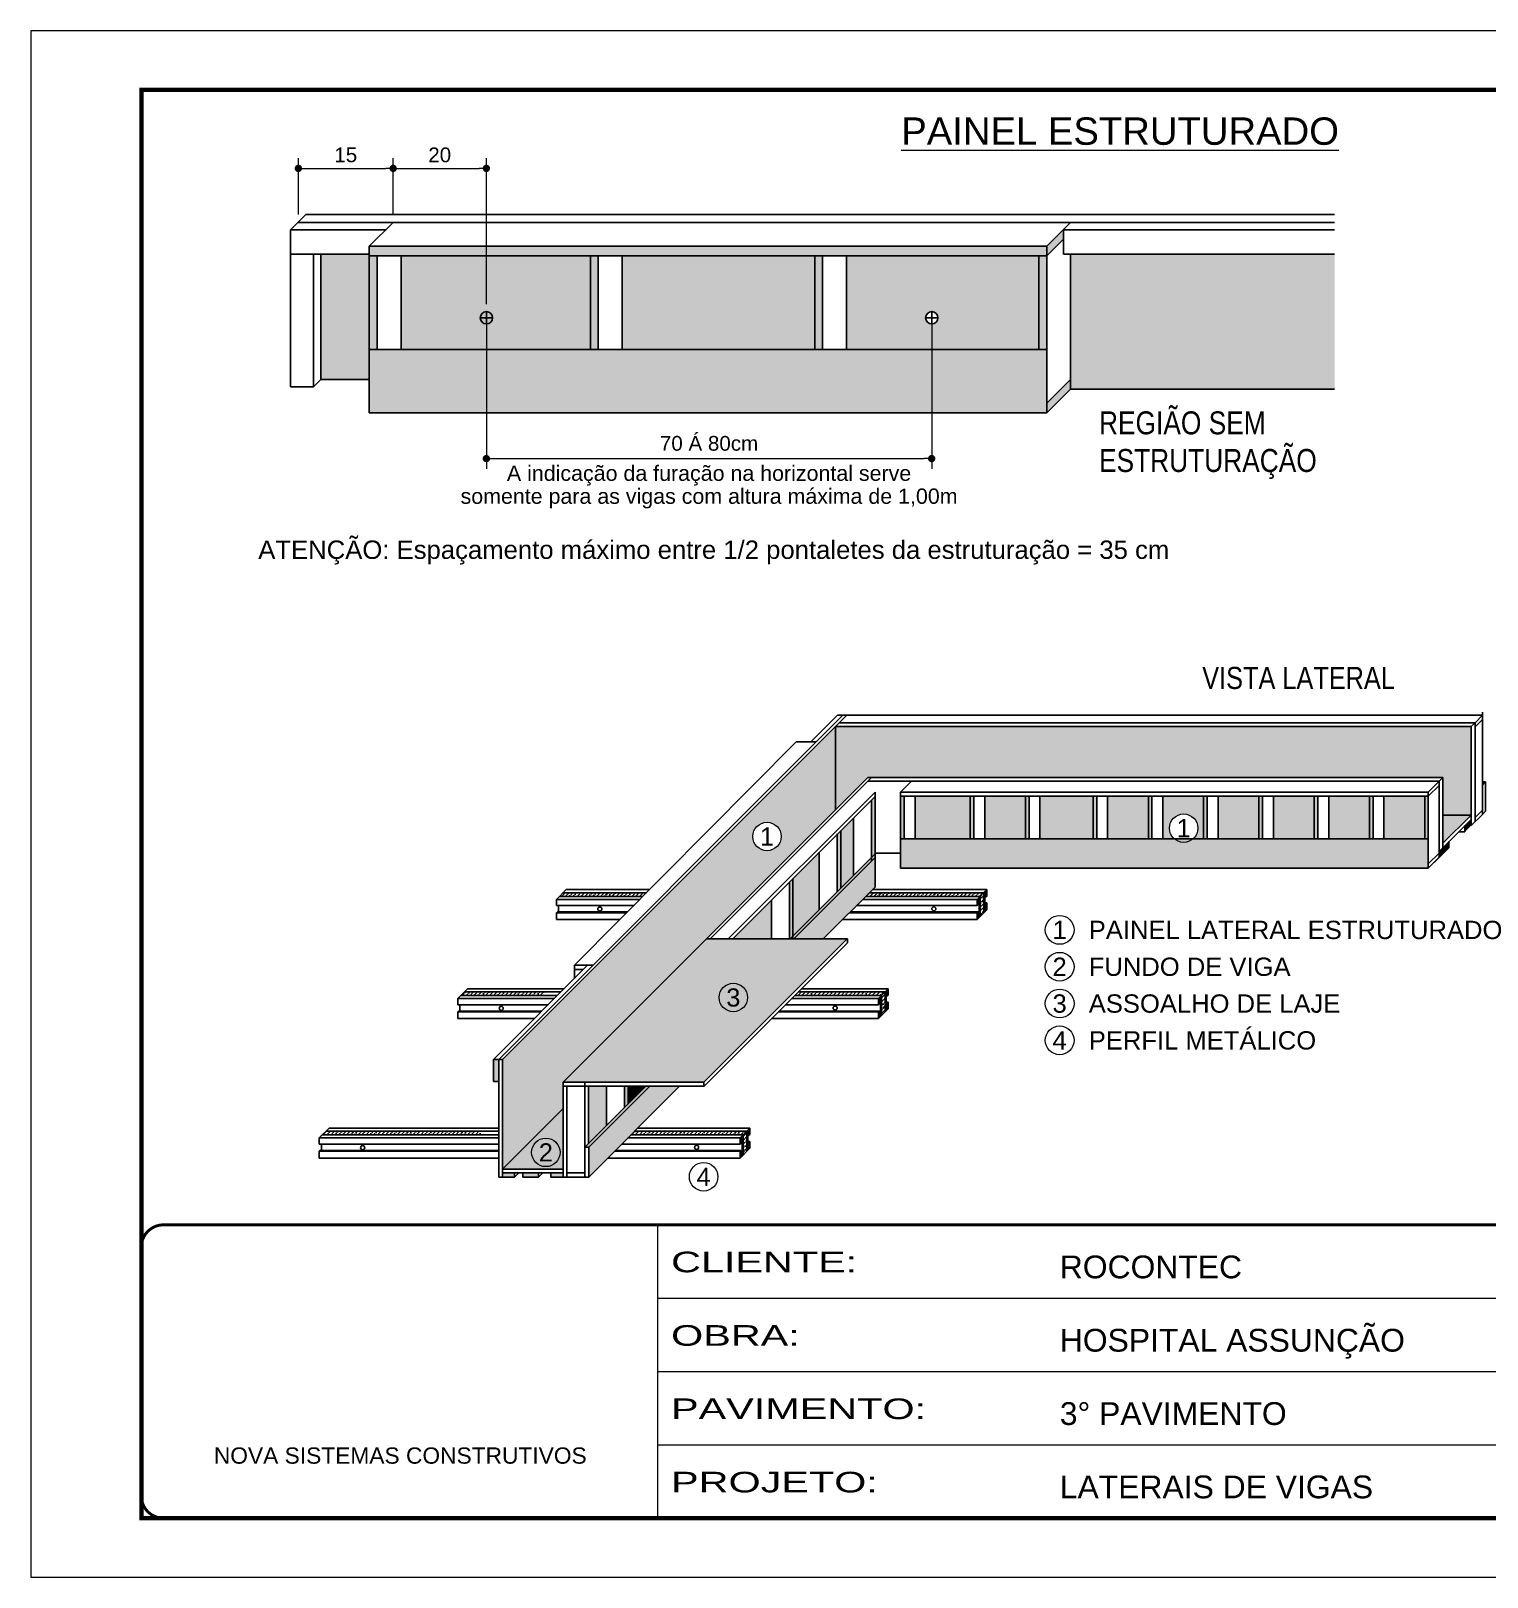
# Model space of a CAD drawing. Extents: x -21493 to -15213, y -12134 to 11887.
# Drawn here: x -16725 to -15736, y 10837 to 11887 of the extents above; entities that cross this region are included whole.
import ezdxf
from ezdxf.enums import TextEntityAlignment as Align

# ---------------------------------------------------------------- set-up
doc = ezdxf.new("R2010")
doc.units = 0
doc.linetypes.add('CONTINUO', pattern=[0])
doc.linetypes.add('DASHED', pattern=[0.75, 0.5, -0.25])
for name, color, linetype, lineweight in [('CARIMBO', 255, 'Continuous', 9), ('Demarcação 1', 251, 'Continuous', 9), ('Folhas', 255, 'Continuous', 9), ('SARRAFO DE PRESSAO', 251, 'DASHED', 9)]:
    doc.layers.add(name, color=color, linetype=linetype, lineweight=lineweight)
doc.layers.add('COTA', color=241, linetype='Continuous')
doc.layers.add('Demarcação 2', color=7, linetype='Continuous', lineweight=9, true_color=0xe0e0e0)
doc.styles.add('ARIAL', font='arial.ttf')
doc.styles.add('CESAR1', font='arial.ttf', dxfattribs={"oblique": 15})
doc.styles.get("Standard").update_dxf_attribs({"font": 'arial.ttf'})
doc.styles.add('Tecnologia', font='')
doc.styles.add('texto', font='ARIALN.TTF')
doc.styles.get('Tecnologia').set_extended_font_data('Forgotten Futurist')
doc.dimstyles.new('1x', dxfattribs={"dimtxt": 10, "dimasz": 5, "dimexe": 7, "dimexo": 5, "dimgap": 4, "dimtad": 1, "dimdec": 1, "dimdsep": 46, "dimtxsty": 'Standard', "dimblk": 'DOT', "dimcen": 0.09, "dimclrd": 4, "dimclre": 4, "dimclrt": 2, "dimadec": 0, "dimazin": 2, "dimtfac": 1, "dimtdec": 1, "dimtmove": 0, "dimatfit": 3, "dimldrblk": 'DOT', "dimfxl": 1, "dimtolj": 1, "dimtzin": 0, "dimlwd": 9, "dimlwe": 9, "dimarcsym": 0})
pattern_1 = [(45, (-18945.9029, 59526.5247), (0.99436891, 3.64601934), [4.6875, -0.9375, 0, -0.9375])]

# ---------------------------------------------------------------- blocks, each defined once
blk = doc.blocks.new('9999999999')
at = {"color": 30, "linetype": 'CONTINUO'}
for p, q in [((98564.6, 34230.2), (98564.6, 34429.4)), ((98564.6, 34379.6), (99584, 34379.6)), ((98564.6, 34329.8), (99488, 34329.8)), ((98564.6, 34280), (99488, 34280))]:
    blk.add_line(p, q, dxfattribs=at)
at = {"color": 30, "linetype": 'CONTINUO', "const_width": 2}
blk.add_lwpolyline([(99584, 34230.2), (99584, 34414.4, 0.414214), (99569, 34429.4), (98229, 34429.4, 0.414214), (98214, 34414.4), (98214, 34245.2, 0.414214), (98229, 34230.2), (99584, 34230.2)], format="xyb", dxfattribs=at)
at = {"layer": 'Folhas'}
blk.add_lwpolyline([(98139, 34190.2), (99624, 34190.2), (99624, 35240.2), (98139, 35240.2)], close=True, dxfattribs=at)
at = {"layer": 'Folhas', "color": 30, "const_width": 3}
blk.add_lwpolyline([(98214, 34230.2), (99584, 34230.2), (99584, 35200.2), (98214, 35200.2)], close=True, dxfattribs=at)
at = {"color": 7, "linetype": 'Continuous', "ltscale": 5, "style": 'ARIAL'}
for s, height, p in [('ROCONTEC', 15.48, (98837.7, 34393.1)), ('HOSPITAL ASSUNÇÃO', 15.483, (98837.7, 34343.3)), ('3° PAVIMENTO', 15.483, (98837.7, 34293.5)), ('NOVA SISTEMAS CONSTRUTIVOS', 11.059, (98263.2, 34267.2)), ('LATERAIS DE VIGAS', 15.483, (98837.7, 34243.7))]:
    blk.add_text(s, height=height, dxfattribs=at).set_placement(p)
at = {"layer": 'Folhas', "color": 7, "style": 'Tecnologia', "width": 1.5}
for s, p in [('CLIENTE:', (98573.7, 34397.2)), ('OBRA:', (98573.7, 34347.3)), ('PAVIMENTO:', (98573.7, 34297.5)), ('PROJETO:', (98573.7, 34247.7))]:
    blk.add_text(s, height=14, dxfattribs=at).set_placement(p)
blk = doc.blocks.new('_Dot')
at = {"color": 0, "linetype": 'ByBlock', "lineweight": -2}
blk.add_line((-0.5, 0), (-1, 0), dxfattribs=at)
at = {"color": 0, "linetype": 'ByBlock', "const_width": 0.5}
blk.add_lwpolyline([(-0.25, 0, 1), (0.25, 0, 1)], format="xyb", close=True, dxfattribs=at)
blk = doc.blocks.new('*D1858')
at = {"layer": 'COTA', "color": 4, "lineweight": 9, "transparency": 16777216}
for p, q in [((-16543.3, 11762.5), (-16543.3, 11800.9)), ((-16538.3, 11793.9), (-16483.9, 11793.9)), ((-16478.9, 11762.1), (-16478.9, 11800.9))]:
    blk.add_line(p, q, dxfattribs=at)
at = {"layer": 'Defpoints', "color": 0, "transparency": 16777216}
for p in [(-16478.9, 11793.9), (-16543.3, 11757.5), (-16478.9, 11757.1)]:
    blk.add_point(p, dxfattribs=at)
at = {"layer": 'COTA', "color": 4, "lineweight": 9, "transparency": 16777216, "xscale": 5, "yscale": 5, "zscale": 5, "rotation": 180}
blk.add_blockref('_Dot', (-16543.3, 11793.9), dxfattribs=at)
at = {"layer": 'COTA', "color": 4, "lineweight": 9, "transparency": 16777216, "xscale": 5, "yscale": 5, "zscale": 5}
blk.add_blockref('_Dot', (-16478.9, 11793.9), dxfattribs=at)
at = {"layer": 'COTA', "color": 2, "transparency": 16777216, "insert": (-16511.1, 11803), "char_height": 10, "attachment_point": 5}
blk.add_mtext('\\A1;15', dxfattribs=at)
blk = doc.blocks.new('*D1859')
at = {"layer": 'COTA', "color": 4, "lineweight": 9, "transparency": 16777216}
for p, q in [((-16478.9, 11762.1), (-16478.9, 11800.9)), ((-16473.9, 11793.9), (-16420.6, 11793.9)), ((-16415.6, 11701.6), (-16415.6, 11800.9))]:
    blk.add_line(p, q, dxfattribs=at)
at = {"layer": 'Defpoints', "color": 0, "transparency": 16777216}
for p in [(-16415.6, 11793.9), (-16478.9, 11757.1), (-16415.6, 11696.6)]:
    blk.add_point(p, dxfattribs=at)
at = {"layer": 'COTA', "color": 4, "lineweight": 9, "transparency": 16777216, "xscale": 5, "yscale": 5, "zscale": 5, "rotation": 180}
blk.add_blockref('_Dot', (-16478.9, 11793.9), dxfattribs=at)
at = {"layer": 'COTA', "color": 4, "lineweight": 9, "transparency": 16777216, "xscale": 5, "yscale": 5, "zscale": 5}
blk.add_blockref('_Dot', (-16415.6, 11793.9), dxfattribs=at)
at = {"layer": 'COTA', "color": 2, "transparency": 16777216, "insert": (-16447.3, 11803), "char_height": 10, "attachment_point": 5}
blk.add_mtext('\\A1;20', dxfattribs=at)
blk = doc.blocks.new('*D1860')
at = {"layer": 'COTA', "color": 4, "lineweight": 9, "transparency": 16777216}
for p, q in [((-16415.6, 11691.6), (-16415.6, 11589.8)), ((-16113.2, 11691.6), (-16113.2, 11589.8)), ((-16410.6, 11596.8), (-16118.2, 11596.8))]:
    blk.add_line(p, q, dxfattribs=at)
at = {"layer": 'Defpoints', "color": 0, "transparency": 16777216}
for p in [(-16415.6, 11696.6), (-16113.2, 11696.6), (-16113.2, 11596.8)]:
    blk.add_point(p, dxfattribs=at)
at = {"layer": 'COTA', "color": 4, "lineweight": 9, "transparency": 16777216, "xscale": 5, "yscale": 5, "zscale": 5, "rotation": 180}
blk.add_blockref('_Dot', (-16415.6, 11596.8), dxfattribs=at)
at = {"layer": 'COTA', "color": 4, "lineweight": 9, "transparency": 16777216, "xscale": 5, "yscale": 5, "zscale": 5}
blk.add_blockref('_Dot', (-16113.2, 11596.8), dxfattribs=at)
at = {"layer": 'COTA', "color": 2, "transparency": 16777216, "insert": (-16264.4, 11607.1), "char_height": 10, "attachment_point": 5}
blk.add_mtext('\\A1;70 Á 80cm', dxfattribs=at)

msp = doc.modelspace()

# ---------------------------------------------------------------- hatches: boundary and pattern name
for points in [[(-16023.71, 11745.85), (-16023.71, 11752.23), (-16035.06, 11740.97), (-16035.06, 11734.6)], [(-16192.66, 11670.89), (-16187.34, 11670.89), (-16187.34, 11734.6), (-16192.66, 11734.6)], [(-15746.81, 11347.54), (-15746.81, 11351.73), (-15751.04, 11347.54), (-15751.04, 11343.35)], [(-15761.98, 11336.69), (-15767.96, 11330.76), (-15767.96, 11326.57), (-15761.98, 11332.5)], [(-16407.2, 11188.72), (-16410.86, 11188.72), (-16410.86, 11173.86), (-16407.2, 11173.86)]]:
    msp.add_hatch(color=256).paths.add_polyline_path(points)
at = {"linetype": 'ByBlock', "ltscale": 2}
for points in [[(-16035.06, 11740.97), (-16495.12, 11740.97), (-16495.12, 11734.6), (-16035.06, 11734.6)], [(-16495.23, 11670.89), (-16489.9, 11670.89), (-16489.9, 11734.49), (-16495.23, 11734.49)], [(-16345.05, 11670.89), (-16339.72, 11670.89), (-16339.72, 11734.49), (-16345.05, 11734.49)], [(-15737.18, 11377.33), (-15739.2, 11377.33), (-15739.2, 11375.09)], [(-16154.1, 11323.39), (-16151.75, 11325.75), (-16151.75, 11367.19), (-16154.1, 11364.83)], [(-16134.45, 11338.63), (-16132.01, 11338.63), (-16132.01, 11367.35), (-16134.45, 11367.35)], [(-16087.17, 11338.63), (-16084.73, 11338.63), (-16084.73, 11367.35), (-16087.17, 11367.35)], [(-16049.64, 11338.63), (-16047.2, 11338.63), (-16047.2, 11367.35), (-16049.64, 11367.35)], [(-16003.71, 11338.63), (-16001.27, 11338.63), (-16001.27, 11367.35), (-16003.71, 11367.35)], [(-15966.17, 11338.63), (-15963.73, 11338.63), (-15963.73, 11367.35), (-15966.17, 11367.35)], [(-15928.64, 11338.63), (-15926.2, 11338.63), (-15926.2, 11367.35), (-15928.64, 11367.35)], [(-15891.11, 11338.63), (-15888.67, 11338.63), (-15888.67, 11367.35), (-15891.11, 11367.35)], [(-15853.57, 11338.63), (-15851.13, 11338.63), (-15851.13, 11367.35), (-15853.57, 11367.35)], [(-15816.04, 11338.63), (-15813.6, 11338.63), (-15813.6, 11367.35), (-15816.04, 11367.35)], [(-15778.51, 11338.63), (-15776.07, 11338.63), (-15776.07, 11367.35), (-15778.5, 11367.35)], [(-16177.44, 11302.53), (-16175.08, 11304.88), (-16175.08, 11344.18), (-16177.44, 11341.83)], [(-16153.99, 11323.5), (-16153.99, 11325.98), (-16207.39, 11272.58), (-16207.39, 11270.69), (-16206.8, 11270.69)], [(-16207.49, 11311.44), (-16209.85, 11309.08), (-16209.85, 11270.59), (-16207.49, 11270.59)], [(-16304.66, 11170.56), (-16307.23, 11170.56), (-16348.68, 11129.11), (-16346.12, 11129.11)], [(-16321.87, 11155.92), (-16319.52, 11158.27), (-16319.52, 11170.46), (-16321.87, 11170.46)]]:
    msp.add_hatch(color=256, dxfattribs=at).paths.add_polyline_path(points)
h = msp.add_hatch(color=256)
h.paths.add_polyline_path([(-16035.06, 11634.34), (-16035.06, 11627.97), (-16018.84, 11644.06), (-16018.84, 11650.44)])
h.paths.add_polyline_path([(-16040.39, 11670.88), (-16035.06, 11670.88), (-16035.06, 11734.6), (-16040.39, 11734.6)])
at = {"linetype": 'Continuous', "ltscale": 1.5}
h = msp.add_hatch(dxfattribs=at)
h.set_pattern_fill('ANSI36', color=256, scale=15, style=0)
h.set_pattern_definition(pattern_1)
h.paths.add_polyline_path([(-16363.43, 11302.01), (-16365.94, 11299.51), (-16309.37, 11299.51), (-16306.88, 11302.01)])
h = msp.add_hatch(dxfattribs=at)
h.set_pattern_fill('ANSI36', color=256, scale=15, style=0)
h.set_pattern_definition(pattern_1)
h.paths.add_polyline_path([(-16077.75, 11302.01), (-16155.48, 11302.01), (-16157.98, 11299.51), (-16080.25, 11299.51)])
h.paths.add_polyline_path([(-16077.75, 11302.01), (-16080.25, 11299.51), (-16080.25, 11285.9), (-16077.75, 11288.4)])
h = msp.add_hatch(dxfattribs=at)
h.set_pattern_fill('ANSI36', color=256, scale=15, style=0)
h.set_pattern_definition(pattern_1)
h.paths.add_polyline_path([(-16430.41, 11234.64), (-16432.92, 11232.14), (-16376.35, 11232.14), (-16373.86, 11234.64)])
h = msp.add_hatch(dxfattribs=at)
h.set_pattern_fill('ANSI36', color=256, scale=15, style=0)
h.set_pattern_definition(pattern_1)
h.paths.add_polyline_path([(-16144.73, 11234.64), (-16147.23, 11232.14), (-16147.23, 11218.53), (-16144.73, 11221.03)])
h.paths.add_polyline_path([(-16203.73, 11234.64), (-16206.24, 11232.14), (-16147.23, 11232.14), (-16144.73, 11234.64)])
h = msp.add_hatch(dxfattribs=at)
h.set_pattern_fill('ANSI36', color=256, scale=15, style=0)
h.set_pattern_definition(pattern_1)
h.paths.add_polyline_path([(-16524.49, 11140.02), (-16526.99, 11137.52), (-16419.52, 11137.52), (-16419.52, 11140.02)])
h = msp.add_hatch(dxfattribs=at)
h.set_pattern_fill('ANSI36', color=256, scale=15, style=0)
h.set_pattern_definition(pattern_1)
h.paths.add_polyline_path([(-16238.8, 11140.02), (-16241.3, 11137.52), (-16241.3, 11123.9), (-16238.8, 11126.41)])
h.paths.add_polyline_path([(-16314.9, 11140.02), (-16317.41, 11137.52), (-16241.3, 11137.52), (-16238.8, 11140.02)])
at = {"linetype": 'ByBlock', "ltscale": 2}
h = msp.add_hatch(color=256, dxfattribs=at)
h.paths.add_polyline_path([(-16396.42, 11111.73), (-16404.64, 11111.73), (-16404.64, 11108.81), (-16396.42, 11108.81)])
h.paths.add_polyline_path([(-16380.12, 11111.73), (-16390.9, 11111.73), (-16390.9, 11108.81), (-16380.12, 11108.81)])
h.paths.add_polyline_path([(-16363.57, 11111.73), (-16371.79, 11111.73), (-16371.79, 11108.81), (-16363.57, 11108.81)])
at = {"layer": 'Demarcação 1'}
h = msp.add_hatch(color=256, dxfattribs=at)
h.paths.add_polyline_path([(-16384.91, 11125.63, 1), (-16365.55, 11125.63, 1)], flags=17)
h.paths.add_polyline_path([(-16363.57, 11173.33), (-16178.52, 11358.37), (-16178.52, 11414.84), (-16178.53, 11414.84), (-16404.64, 11188.73), (-16404.64, 11114.29), (-16363.57, 11155.36)])
h.paths.add_polyline_path([(-16234.71, 11340.16, -1), (-16215.36, 11340.16, -1)], flags=16)
h.paths.add_polyline_path([(-16383.11, 11116.37), (-16367.35, 11116.37), (-16367.35, 11134.93), (-16383.11, 11134.93)], flags=24)
h.paths.add_polyline_path([(-16232.91, 11330.91), (-16217.15, 11330.91), (-16217.15, 11349.46), (-16232.91, 11349.46)], flags=24)
for points in [[(-16178.52, 11358.37), (-16156.59, 11380.31), (-15766.02, 11380.31), (-15766.02, 11354.68), (-15746.81, 11354.68), (-15746.81, 11414.84), (-16178.52, 11414.84)], [(-15766.02, 11354.68), (-15766.02, 11335.63), (-15746.81, 11354.68)]]:
    msp.add_hatch(color=256, dxfattribs=at).paths.add_polyline_path(points)
h = msp.add_hatch(color=256, dxfattribs=at)
h.paths.add_polyline_path([(-16404.64, 11114.29), (-16363.57, 11114.29), (-16363.57, 11155.36)])
h.paths.add_polyline_path([(-16384.91, 11125.63, -1), (-16365.55, 11125.63, -1)], flags=16)
h.paths.add_polyline_path([(-16383.11, 11116.37), (-16367.35, 11116.37), (-16367.35, 11134.93), (-16383.11, 11134.93)], flags=24)
at = {"layer": 'Demarcação 2'}
for points in [[(-16495.12, 11734.6), (-16495.12, 11734.6), (-16495.12, 11734.6), (-16495.12, 11735.66), (-16528.11, 11735.66), (-16528.11, 11650.44), (-16495.12, 11650.44)], [(-16473.57, 11670.89), (-16344.94, 11670.89), (-16344.94, 11734.6), (-16473.57, 11734.6)], [(-16323.39, 11670.89), (-16192.66, 11670.89), (-16192.66, 11734.6), (-16323.39, 11734.6)], [(-16018.84, 11735.66), (-16018.84, 11644.06), (-15839.56, 11644.06), (-15839.56, 11735.66)], [(-16035.06, 11670.88), (-16495.12, 11670.89), (-16495.12, 11634.35), (-16495.12, 11627.97), (-16035.06, 11627.97)], [(-16124.47, 11338.63), (-16087.06, 11338.63), (-16087.06, 11367.45), (-16124.47, 11367.45)], [(-16077.2, 11338.63), (-16049.53, 11338.63), (-16049.53, 11367.45), (-16077.2, 11367.45)], [(-16039.66, 11338.63), (-16003.6, 11338.63), (-16003.6, 11367.45), (-16039.66, 11367.45)], [(-15993.73, 11338.63), (-15966.07, 11338.63), (-15966.07, 11367.45), (-15993.73, 11367.45)], [(-15918.67, 11338.63), (-15891, 11338.63), (-15891, 11367.45), (-15918.67, 11367.45)], [(-15881.13, 11338.63), (-15853.47, 11338.63), (-15853.47, 11367.45), (-15881.13, 11367.45)], [(-15843.6, 11338.63), (-15815.93, 11338.63), (-15815.93, 11367.45), (-15843.6, 11367.45)], [(-15806.06, 11338.63), (-15778.4, 11338.63), (-15778.4, 11367.45), (-15806.06, 11367.45)], [(-16174.98, 11304.99), (-16166.31, 11313.66), (-16166.31, 11352.62), (-16174.98, 11343.95)], [(-15775.96, 11338.63), (-15935.63, 11338.63, -0.3830345), (-15948.56, 11338.63), (-16134.34, 11338.63), (-16134.34, 11318.63), (-15775.96, 11318.63)], [(-16207.39, 11272.58), (-16189.65, 11290.32), (-16189.65, 11329.28), (-16207.39, 11311.54)], [(-16151.64, 11308.77), (-16151.64, 11325.85), (-16206.8, 11270.69), (-16186.8, 11270.69), (-16151.64, 11305.85)], [(-16248.24, 11270.69), (-16222.06, 11270.69), (-16222.06, 11296.87)], [(-16346.33, 11131.46), (-16334.08, 11143.71), (-16334.08, 11170.56), (-16346.33, 11170.56)], [(-16284.36, 11170.56), (-16289.85, 11170.56), (-16304.66, 11170.56), (-16346.12, 11129.11), (-16346.12, 11108.81)], [(-16319.41, 11158.38), (-16307.23, 11170.56), (-16319.41, 11170.56)]]:
    msp.add_hatch(color=256, dxfattribs=at).paths.add_polyline_path(points)
h = msp.add_hatch(color=256, dxfattribs=at)
h.paths.add_polyline_path([(-16117.34, 11692.42, -1), (-16108.97, 11692.42, -1)], flags=16)
h.paths.add_polyline_path([(-16171.11, 11670.89), (-16040.39, 11670.88), (-16040.39, 11734.6), (-16171.11, 11734.6)])
h = msp.add_hatch(color=256, dxfattribs=at)
h.paths.add_polyline_path([(-15932.42, 11345.83, -1), (-15951.77, 11345.83, -1)], flags=16)
h.paths.add_polyline_path([(-15949.97, 11336.58), (-15934.21, 11336.58), (-15934.21, 11355.13), (-15949.97, 11355.13)], flags=24)
h.paths.add_polyline_path([(-15956.2, 11338.63), (-15928.53, 11338.63), (-15928.53, 11367.45), (-15956.2, 11367.45)])
h = msp.add_hatch(color=256, dxfattribs=at)
h.paths.add_polyline_path([(-16363.57, 11173.33), (-16361, 11173.33), (-16348.68, 11173.33), (-16267.93, 11173.33), (-16170.57, 11270.69), (-16266.2, 11270.69)])
h.paths.add_polyline_path([(-16255.83, 11221.31), (-16239.96, 11221.31), (-16239.96, 11240.2), (-16255.83, 11240.2)], flags=24)

# ---------------------------------------------------------------- linework, layer by layer
at = {"linetype": 'ByBlock', "ltscale": 2}
for p, q in [((-16548.55, 11752.23), (-16538.11, 11762.67)), ((-16548.55, 11752.23), (-16548.55, 11735.66)), ((-16478.9, 11757.07), (-16495.12, 11740.97)), ((-16018.84, 11757.07), (-16035.06, 11740.97)), ((-16023.71, 11735.66), (-16023.71, 11752.23)), ((-16495.12, 11740.97), (-16035.06, 11740.97)), ((-16495.12, 11734.6), (-16495.12, 11740.97)), ((-16023.71, 11745.85), (-16035.06, 11734.6)), ((-16035.06, 11740.97), (-16035.06, 11627.97)), ((-16548.55, 11735.66), (-16548.55, 11645.6)), ((-16532.95, 11735.66), (-16532.95, 11645.6)), ((-16528.11, 11735.66), (-16528.11, 11650.44)), ((-16495.12, 11734.6), (-16495.12, 11627.97)), ((-16495.12, 11734.6), (-16495.12, 11634.35)), ((-16495.12, 11734.6), (-16035.06, 11734.6)), ((-16489.79, 11734.6), (-16489.79, 11670.89)), ((-16473.57, 11670.89), (-16473.57, 11734.6)), ((-16344.94, 11734.6), (-16344.94, 11670.89)), ((-16339.61, 11734.6), (-16339.61, 11670.89)), ((-16323.39, 11670.89), (-16323.39, 11734.6)), ((-16192.66, 11734.6), (-16192.66, 11670.89)), ((-16187.34, 11734.6), (-16187.34, 11670.89)), ((-16171.11, 11670.89), (-16171.11, 11734.6)), ((-16040.39, 11734.6), (-16040.39, 11670.88)), ((-16018.84, 11644.06), (-16018.84, 11735.66)), ((-16532.95, 11645.6), (-16528.11, 11650.44)), ((-16495.12, 11650.44), (-16528.11, 11650.44)), ((-16495.12, 11650.44), (-16528.11, 11650.44)), ((-16018.84, 11650.44), (-16035.06, 11634.34)), ((-16018.84, 11644.06), (-16035.06, 11627.97)), ((-15739.2, 11419.54), (-15744.24, 11414.53)), ((-16263.64, 11270.69), (-16154.02, 11380.31)), ((-16126.91, 11377.74), (-16134.34, 11370.37)), ((-15768.53, 11377.74), (-15775.96, 11370.37)), ((-15768.53, 11374.82), (-15775.96, 11367.45)), ((-15768.53, 11377.74), (-15766.02, 11380.31)), ((-15768.53, 11377.74), (-15768.53, 11326)), ((-15739.2, 11375.09), (-15737.18, 11377.33)), ((-15737.18, 11377.33), (-15739.2, 11377.33)), ((-15737.18, 11357.33), (-15737.18, 11377.33)), ((-16153.99, 11323.5), (-16153.99, 11364.94)), ((-16151.64, 11308.77), (-16151.64, 11367.29)), ((-16134.34, 11370.37), (-15775.96, 11370.37)), ((-16134.34, 11367.45), (-16134.34, 11370.37)), ((-16134.34, 11367.45), (-15775.96, 11367.45)), ((-16134.34, 11367.45), (-16134.34, 11318.63)), ((-16134.34, 11367.45), (-16134.34, 11338.63)), ((-16131.9, 11367.45), (-16131.9, 11338.63)), ((-16124.47, 11338.63), (-16124.47, 11367.45)), ((-16087.06, 11367.45), (-16087.06, 11338.63)), ((-16084.63, 11367.45), (-16084.63, 11338.63)), ((-16077.2, 11338.63), (-16077.2, 11367.45)), ((-16049.53, 11367.45), (-16049.53, 11338.63)), ((-16047.09, 11367.45), (-16047.09, 11338.63)), ((-16039.66, 11338.63), (-16039.66, 11367.45)), ((-16003.6, 11367.45), (-16003.6, 11338.63)), ((-16001.16, 11367.45), (-16001.16, 11338.63)), ((-15993.73, 11338.63), (-15993.73, 11367.45)), ((-15966.07, 11367.45), (-15966.07, 11338.63)), ((-15963.63, 11367.45), (-15963.63, 11338.63)), ((-15956.2, 11338.63), (-15956.2, 11367.45)), ((-15928.53, 11367.45), (-15928.53, 11338.63)), ((-15926.09, 11367.45), (-15926.09, 11338.63)), ((-15918.67, 11338.63), (-15918.67, 11367.45)), ((-15891, 11367.45), (-15891, 11338.63)), ((-15888.56, 11367.45), (-15888.56, 11338.63)), ((-15881.13, 11338.63), (-15881.13, 11367.45)), ((-15853.47, 11367.45), (-15853.47, 11338.63)), ((-15851.03, 11367.45), (-15851.03, 11338.63)), ((-15843.6, 11338.63), (-15843.6, 11367.45)), ((-15815.93, 11367.45), (-15815.93, 11338.63)), ((-15813.49, 11367.45), (-15813.49, 11338.63)), ((-15806.06, 11338.63), (-15806.06, 11367.45)), ((-15778.4, 11367.45), (-15778.4, 11338.63)), ((-15775.96, 11370.37), (-15775.96, 11367.45)), ((-15775.96, 11367.45), (-15775.96, 11318.63)), ((-16166.31, 11313.66), (-16166.31, 11352.62)), ((-15739.2, 11355.09), (-15746.81, 11347.54)), ((-15739.2, 11355.09), (-15737.18, 11357.33)), ((-16177.33, 11302.64), (-16177.33, 11341.93)), ((-16174.98, 11304.99), (-16174.98, 11344.29)), ((-16189.65, 11290.32), (-16189.65, 11329.61)), ((-15761.98, 11332.5), (-15772.36, 11322.2)), ((-16151.64, 11328.33), (-16209.28, 11270.69)), ((-16134.34, 11328.92), (-16151.64, 11328.92)), ((-15768.53, 11328.92), (-15775.96, 11321.55)), ((-15768.53, 11326), (-15775.96, 11318.63)), ((-15766.02, 11328.48), (-15768.53, 11326)), ((-16209.74, 11270.69), (-16209.74, 11309.19)), ((-16207.39, 11270.69), (-16207.39, 11311.54)), ((-16151.64, 11308.77), (-16151.64, 11305.85)), ((-16365.94, 11299.51), (-16309.37, 11299.51)), ((-16363.43, 11302.01), (-16306.88, 11302.01)), ((-16361.37, 11304.08), (-16304.83, 11304.08)), ((-16157.98, 11299.51), (-16080.25, 11299.51)), ((-16155.48, 11302.01), (-16077.75, 11302.01)), ((-16153.41, 11304.08), (-16075.68, 11304.08)), ((-16080.25, 11299.51), (-16080.25, 11285.9)), ((-16077.75, 11302.01), (-16077.75, 11288.4)), ((-16077.12, 11301.72), (-16077.12, 11289.8)), ((-16077.12, 11299.27), (-16076.3, 11299.27)), ((-16076.3, 11302.54), (-16076.3, 11299.27)), ((-16368.01, 11297.44), (-16368.01, 11293.25)), ((-16368.01, 11297.44), (-16324.76, 11297.44)), ((-16368.01, 11297.44), (-16311.43, 11297.44)), ((-16368.01, 11293.25), (-16315.6, 11293.25)), ((-16368.01, 11288.38), (-16320.44, 11288.38)), ((-16367.37, 11289.02), (-16319.81, 11289.02)), ((-16366.56, 11293.25), (-16366.56, 11289.02)), ((-16169.11, 11288.38), (-16082.32, 11288.38)), ((-16168.48, 11289.02), (-16081.68, 11289.02)), ((-16164.24, 11293.25), (-16082.32, 11293.25)), ((-16160.05, 11297.44), (-16082.32, 11297.44)), ((-16082.32, 11297.44), (-16082.32, 11293.25)), ((-16081.68, 11297.16), (-16081.68, 11293.89)), ((-16080.88, 11297.97), (-16080.88, 11286.04)), ((-16077.12, 11295.02), (-16075.68, 11295.02)), ((-16077.12, 11294.4), (-16076.3, 11294.4)), ((-16077.12, 11290.62), (-16076.3, 11290.62)), ((-16076.3, 11294.4), (-16076.3, 11290.62)), ((-16368.01, 11283.83), (-16338.3, 11283.83)), ((-16368.01, 11283.83), (-16324.96, 11283.83)), ((-16173.66, 11283.83), (-16082.32, 11283.83)), ((-16081.68, 11286.04), (-16080.88, 11286.04)), ((-16170.45, 11270.69), (-16170.45, 11267.93)), ((-16355.87, 11243.72), (-16355.87, 11252.74)), ((-16355.87, 11249.82), (-16349.77, 11249.82)), ((-16428.35, 11236.71), (-16362.88, 11236.71)), ((-16201.68, 11236.71), (-16142.66, 11236.71)), ((-16143.28, 11235.17), (-16143.28, 11231.9)), ((-16434.99, 11230.07), (-16391.74, 11230.07)), ((-16434.99, 11230.07), (-16369.52, 11230.07)), ((-16434.99, 11230.07), (-16434.99, 11225.88)), ((-16434.99, 11225.88), (-16373.71, 11225.88)), ((-16433.54, 11225.88), (-16433.54, 11221.65)), ((-16432.92, 11232.14), (-16367.45, 11232.14)), ((-16430.41, 11234.64), (-16364.95, 11234.64)), ((-16212.51, 11225.88), (-16149.3, 11225.88)), ((-16208.32, 11230.07), (-16149.3, 11230.07)), ((-16206.25, 11232.14), (-16147.23, 11232.14)), ((-16203.75, 11234.64), (-16144.73, 11234.64)), ((-16149.3, 11230.07), (-16149.3, 11225.88)), ((-16148.66, 11229.79), (-16148.66, 11226.52)), ((-16147.86, 11230.6), (-16147.86, 11218.67)), ((-16147.23, 11232.14), (-16147.23, 11218.53)), ((-16144.73, 11234.64), (-16144.73, 11221.03)), ((-16144.1, 11234.35), (-16144.1, 11222.43)), ((-16144.1, 11231.9), (-16143.28, 11231.9)), ((-16144.1, 11227.65), (-16142.66, 11227.65)), ((-16144.1, 11227.03), (-16143.28, 11227.03)), ((-16143.28, 11227.03), (-16143.28, 11223.25)), ((-16434.99, 11221.01), (-16378.58, 11221.01)), ((-16434.99, 11216.46), (-16405.28, 11216.46)), ((-16434.99, 11216.46), (-16383.13, 11216.46)), ((-16434.35, 11221.65), (-16377.95, 11221.65)), ((-16221.93, 11216.46), (-16149.3, 11216.46)), ((-16217.38, 11221.01), (-16149.3, 11221.01)), ((-16216.75, 11221.65), (-16148.66, 11221.65)), ((-16148.66, 11218.67), (-16147.86, 11218.67)), ((-16144.1, 11223.25), (-16143.28, 11223.25)), ((-16410.86, 11173.86), (-16410.86, 11188.72)), ((-16407.2, 11188.73), (-16404.64, 11188.73)), ((-16410.86, 11173.86), (-16407.2, 11173.86)), ((-16363.57, 11173.33), (-16361, 11173.33)), ((-16267.93, 11173.33), (-16267.93, 11170.56)), ((-16357.79, 11170.56), (-16289.85, 11170.56)), ((-16348.68, 11111.73), (-16348.68, 11170.56)), ((-16346.33, 11131.46), (-16346.33, 11170.43)), ((-16334.08, 11143.71), (-16334.08, 11170.56)), ((-16321.76, 11156.03), (-16321.76, 11170.56)), ((-16319.41, 11158.38), (-16319.41, 11170.56)), ((-16522.42, 11142.09), (-16407.2, 11142.09)), ((-16312.83, 11142.09), (-16236.73, 11142.09)), ((-16237.36, 11140.55), (-16237.36, 11137.27)), ((-16529.06, 11135.45), (-16432.86, 11135.45)), ((-16529.06, 11135.45), (-16407.2, 11135.45)), ((-16529.06, 11135.45), (-16529.06, 11131.26)), ((-16529.06, 11131.26), (-16407.2, 11131.26)), ((-16527.62, 11131.26), (-16527.62, 11127.02)), ((-16526.99, 11137.52), (-16407.2, 11137.52)), ((-16524.49, 11140.02), (-16407.2, 11140.02)), ((-16323.67, 11131.26), (-16243.37, 11131.26)), ((-16319.48, 11135.45), (-16243.37, 11135.45)), ((-16317.41, 11137.52), (-16241.3, 11137.52)), ((-16314.9, 11140.02), (-16238.8, 11140.02)), ((-16243.37, 11135.45), (-16243.37, 11131.26)), ((-16242.74, 11135.17), (-16242.74, 11131.89)), ((-16241.93, 11135.98), (-16241.93, 11124.05)), ((-16241.3, 11137.52), (-16241.3, 11123.9)), ((-16238.8, 11140.02), (-16238.8, 11126.41)), ((-16238.17, 11139.73), (-16238.17, 11127.81)), ((-16238.17, 11137.27), (-16237.36, 11137.27)), ((-16238.17, 11133.03), (-16236.73, 11133.03)), ((-16238.17, 11132.4), (-16237.36, 11132.4)), ((-16237.36, 11132.4), (-16237.36, 11128.63)), ((-16529.06, 11126.38), (-16407.2, 11126.38)), ((-16529.06, 11121.83), (-16432.86, 11121.83)), ((-16529.06, 11121.83), (-16407.2, 11121.83)), ((-16528.42, 11127.02), (-16407.2, 11127.02)), ((-16333.09, 11121.83), (-16243.37, 11121.83)), ((-16328.54, 11126.38), (-16243.37, 11126.38)), ((-16327.9, 11127.02), (-16242.74, 11127.02)), ((-16242.74, 11124.05), (-16241.93, 11124.05)), ((-16238.17, 11128.63), (-16237.36, 11128.63)), ((-16348.68, 11111.73), (-16348.68, 11108.81))]:
    msp.add_line(p, q, dxfattribs=at)
for p, q in [((-15839.56, 11762.67), (-16538.11, 11762.67)), ((-16483.77, 11752.23), (-16548.55, 11752.23)), ((-15839.56, 11757.07), (-16543.71, 11757.07)), ((-15839.56, 11752.23), (-16023.71, 11752.23)), ((-16495.12, 11735.66), (-16548.55, 11735.66)), ((-15839.56, 11735.66), (-16023.71, 11735.66)), ((-16495.24, 11670.89), (-16035.06, 11670.88)), ((-16548.55, 11645.6), (-16532.95, 11645.6)), ((-16495.12, 11627.97), (-16035.06, 11627.97)), ((-15739.2, 11357.33), (-15739.2, 11424.69)), ((-16173.48, 11422.45), (-16407.2, 11188.73)), ((-16170.91, 11422.45), (-16404.64, 11188.73)), ((-16177.14, 11422.45), (-16195.23, 11404.36)), ((-16178.53, 11414.84), (-15746.81, 11414.84)), ((-16178.52, 11414.84), (-16178.52, 11358.37)), ((-15739.2, 11422.45), (-16177.14, 11422.45)), ((-16175.96, 11417.41), (-15744.24, 11417.41)), ((-15744.24, 11417.41), (-16129.86, 11417.41)), ((-15744.24, 11417.41), (-15746.81, 11414.84)), ((-15746.81, 11347.54), (-15746.81, 11414.84)), ((-15739.2, 11422.45), (-15744.24, 11417.41)), ((-15744.24, 11350.09), (-15744.24, 11417.41)), ((-15744.24, 11417.41), (-15744.24, 11411.25)), ((-15739.2, 11355.09), (-15739.2, 11422.45)), ((-16205.13, 11404.36), (-16355.87, 11252.74)), ((-16191.57, 11404.36), (-16205.13, 11404.36)), ((-16156.59, 11380.31), (-16363.57, 11173.33)), ((-15766.02, 11380.31), (-16156.59, 11380.31)), ((-15768.53, 11377.74), (-16156.59, 11377.74)), ((-15766.02, 11328.48), (-15766.02, 11380.31)), ((-16251.32, 11270.69), (-16151.64, 11370.37)), ((-16248.24, 11270.69), (-16151.64, 11367.29)), ((-16151.64, 11318.63), (-16151.64, 11370.37)), ((-15746.81, 11351.73), (-15767.96, 11330.76)), ((-15746.81, 11354.68), (-15766.02, 11335.63)), ((-15739.2, 11358.01), (-15744.24, 11352.96)), ((-15751.04, 11343.35), (-15755.27, 11343.35)), ((-15751.04, 11347.54), (-15751.04, 11343.35)), ((-16134.34, 11338.63), (-15775.96, 11338.63)), ((-15761.98, 11332.5), (-15761.98, 11336.69)), ((-16151.64, 11325.85), (-16206.8, 11270.69)), ((-16134.34, 11318.63), (-15775.96, 11318.63)), ((-16361.37, 11304.08), (-16368.01, 11297.44)), ((-16151.64, 11305.85), (-16186.8, 11270.69)), ((-16075.68, 11304.08), (-16082.32, 11297.44)), ((-16076.3, 11302.54), (-16077.12, 11301.72)), ((-16075.68, 11299.89), (-16076.3, 11299.27)), ((-16222.06, 11270.69), (-16222.06, 11296.87)), ((-16081.68, 11293.89), (-16082.32, 11293.25)), ((-16075.68, 11290.47), (-16082.32, 11283.83)), ((-16080.88, 11297.97), (-16081.68, 11297.16)), ((-16076.3, 11290.62), (-16077.12, 11289.8)), ((-16075.68, 11295.02), (-16076.3, 11294.4)), ((-16080.88, 11286.04), (-16081.68, 11285.24)), ((-16267.93, 11173.33), (-16170.57, 11270.69)), ((-16267.81, 11170.56), (-16170.45, 11267.93)), ((-16170.45, 11270.69), (-16266.2, 11270.69)), ((-16346.85, 11252.74), (-16410.86, 11188.73)), ((-16355.87, 11252.74), (-16343.19, 11252.74)), ((-16428.35, 11236.71), (-16434.99, 11230.07)), ((-16142.66, 11236.71), (-16149.3, 11230.07)), ((-16143.28, 11235.17), (-16144.1, 11234.35)), ((-16148.66, 11226.52), (-16149.3, 11225.88)), ((-16147.86, 11230.6), (-16148.66, 11229.79)), ((-16142.66, 11232.52), (-16143.28, 11231.9)), ((-16142.66, 11227.65), (-16143.28, 11227.03)), ((-16142.66, 11223.1), (-16149.3, 11216.46)), ((-16147.86, 11218.67), (-16148.66, 11217.87)), ((-16143.28, 11223.25), (-16144.1, 11222.43)), ((-16410.86, 11188.72), (-16407.2, 11188.72)), ((-16407.2, 11111.73), (-16407.2, 11188.73)), ((-16404.64, 11108.81), (-16404.64, 11188.73)), ((-16363.57, 11108.81), (-16363.57, 11173.33)), ((-16363.57, 11173.33), (-16267.93, 11173.33)), ((-16363.57, 11173.33), (-16363.57, 11170.56)), ((-16348.68, 11173.33), (-16361, 11173.33)), ((-16348.68, 11108.81), (-16348.68, 11173.33)), ((-16363.57, 11170.56), (-16356.66, 11170.56)), ((-16361, 11111.73), (-16361, 11170.56)), ((-16361, 11170.56), (-16361, 11170.25)), ((-16307.23, 11170.56), (-16348.68, 11129.11)), ((-16284.36, 11170.56), (-16346.12, 11108.81)), ((-16304.66, 11170.56), (-16346.12, 11129.11)), ((-16289.85, 11170.56), (-16267.81, 11170.56)), ((-16363.57, 11155.36), (-16404.64, 11114.29)), ((-16522.42, 11142.09), (-16529.06, 11135.45)), ((-16236.73, 11142.09), (-16243.37, 11135.45)), ((-16237.36, 11140.55), (-16238.17, 11139.73)), ((-16242.74, 11131.89), (-16243.37, 11131.26)), ((-16241.93, 11135.98), (-16242.74, 11135.17)), ((-16236.73, 11137.9), (-16237.36, 11137.27)), ((-16236.73, 11133.03), (-16237.36, 11132.4)), ((-16346.12, 11129.11), (-16348.68, 11129.11)), ((-16346.12, 11129.11), (-16346.12, 11108.81)), ((-16236.73, 11128.48), (-16243.37, 11121.83)), ((-16241.93, 11124.05), (-16242.74, 11123.25)), ((-16237.36, 11128.63), (-16238.17, 11127.81)), ((-16407.2, 11108.81), (-16407.2, 11111.73)), ((-16404.64, 11114.29), (-16363.57, 11114.29)), ((-16404.64, 11111.73), (-16363.57, 11111.73)), ((-16404.64, 11111.73), (-16396.42, 11111.73)), ((-16396.42, 11111.73), (-16396.42, 11108.81)), ((-16396.42, 11108.81), (-16393.5, 11111.73)), ((-16390.9, 11111.73), (-16380.12, 11111.73)), ((-16390.9, 11108.81), (-16390.9, 11111.73)), ((-16380.12, 11108.81), (-16377.2, 11111.73)), ((-16380.12, 11111.73), (-16380.12, 11108.81)), ((-16371.79, 11111.73), (-16363.57, 11111.73)), ((-16371.79, 11108.81), (-16371.79, 11111.73)), ((-16361, 11111.73), (-16361, 11108.81)), ((-16348.68, 11111.73), (-16361, 11111.73)), ((-16396.42, 11108.81), (-16407.2, 11108.81)), ((-16380.12, 11108.81), (-16390.9, 11108.81)), ((-16361, 11108.81), (-16371.79, 11108.81)), ((-16361, 11108.81), (-16348.68, 11108.81)), ((-16346.12, 11108.81), (-16356.9, 11108.81))]:
    msp.add_line(p, q)
at = {"linetype": 'Continuous', "ltscale": 1.5}
for p, q in [((-16419.8, 11692.42), (-16411.43, 11692.42)), ((-16415.61, 11688.24), (-16415.61, 11696.6)), ((-16117.34, 11692.42), (-16108.97, 11692.42)), ((-16113.16, 11688.24), (-16113.16, 11696.6)), ((-16018.84, 11644.06), (-15839.56, 11644.06))]:
    msp.add_line(p, q, dxfattribs=at)
at = {"color": 0}
msp.add_line((-15746.81, 11354.68), (-15766.02, 11354.68), dxfattribs=at)
at = {"ltscale": 2}
for p, q in [((-16075.68, 11304.08), (-16075.68, 11299.89)), ((-16367.37, 11289.02), (-16368.01, 11288.38)), ((-16368.01, 11288.38), (-16368.01, 11283.83)), ((-16081.68, 11289.02), (-16082.32, 11288.38)), ((-16082.32, 11288.38), (-16082.32, 11283.83)), ((-16081.68, 11289.02), (-16081.68, 11285.24)), ((-16075.68, 11295.02), (-16075.68, 11290.47)), ((-16142.66, 11236.71), (-16142.66, 11232.52)), ((-16142.66, 11227.65), (-16142.66, 11223.1)), ((-16434.35, 11221.65), (-16434.99, 11221.01)), ((-16434.99, 11221.01), (-16434.99, 11216.46)), ((-16148.66, 11221.65), (-16149.3, 11221.01)), ((-16149.3, 11221.01), (-16149.3, 11216.46)), ((-16148.66, 11221.65), (-16148.66, 11217.87)), ((-16236.73, 11142.09), (-16236.73, 11137.9)), ((-16236.73, 11133.03), (-16236.73, 11128.48)), ((-16528.42, 11127.02), (-16529.06, 11126.38)), ((-16529.06, 11126.38), (-16529.06, 11121.83)), ((-16242.74, 11127.02), (-16243.37, 11126.38)), ((-16243.37, 11126.38), (-16243.37, 11121.83)), ((-16242.74, 11127.02), (-16242.74, 11123.25))]:
    msp.add_line(p, q, dxfattribs=at)
at = {"linetype": 'Continuous', "ltscale": 1.5}
for centre in [(-16415.61, 11692.42), (-16113.16, 11692.42)]:
    msp.add_circle(centre, 4.18, dxfattribs=at)
at = {"linetype": 'ByBlock', "ltscale": 2}
for centre in [(-16338.55, 11290.86), (-16111.77, 11291.05), (-16405.53, 11223.49), (-16178.75, 11223.68), (-16499.61, 11128.87), (-16272.83, 11129.06)]:
    msp.add_circle(centre, 1.38, dxfattribs=at)
at = {"layer": 'CARIMBO'}
for centre, radius in [((-15942.09, 11345.83), 9.68), ((-16225.03, 11340.16), 9.68), ((-16026.31, 11276.72), 9.77), ((-16026.31, 11251.72), 9.77), ((-16247.9, 11230.84), 9.68), ((-16026.31, 11226.72), 9.77), ((-16026.31, 11201.72), 9.77), ((-16375.23, 11125.63), 9.68), ((-16268.08, 11109.07), 9.68)]:
    msp.add_circle(centre, radius, dxfattribs=at)

# ---------------------------------------------------------------- block references
at = {"layer": 'SARRAFO DE PRESSAO', "color": 6, "linetype": 'ByBlock'}
msp.add_blockref('9999999999', (-114863.89, -23352.97), dxfattribs=at)

# ---------------------------------------------------------------- texts
at = {"layer": 'CARIMBO', "linetype": 'Continuous', "ltscale": 2, "style": 'ARIAL'}
msp.add_text('%%UPAINEL ESTRUTURADO', height=18.59, dxfattribs=at).set_placement((-15985.25, 11809.9), align=Align.CENTER)
at = {"layer": 'CARIMBO', "linetype": 'Continuous', "ltscale": 2, "style": 'texto'}
for s, height, p in [('REGIÃO SEM', 15.6, (-15999.58, 11613.27)), ('ESTRUTURAÇÃO', 15.6, (-15999.58, 11587.71)), ('VISTA LATERAL', 15, (-15929.48, 11440.35))]:
    msp.add_text(s, height=height, dxfattribs=at).set_placement(p)
at = {"layer": 'CARIMBO', "color": 2, "style": 'ARIAL'}
for s, height, p in [('A indicação da furação na horizontal serve', 10.4, (-16264.39, 11586.89)), ('somente para as vigas com altura máxima de 1,00m', 10.4, (-16264.39, 11571.29)), ('ATENÇÃO: Espaçamento máximo entre 1/2 pontaletes da estruturação = 35 cm  ', 12.48, (-16256.36, 11534.93))]:
    msp.add_text(s, height=height, dxfattribs=at).set_placement(p, align=Align.MIDDLE_CENTER)
at = {"layer": 'CARIMBO', "style": 'ARIAL'}
for s, height, p in [('1', 12.32, (-15942.09, 11345.83)), ('1', 12.32, (-16225.03, 11340.16)), ('1', 12.44, (-16026.31, 11276.72)), ('2', 12.44, (-16026.31, 11251.72)), ('3', 12.32, (-16247.9, 11230.84)), ('3', 12.44, (-16026.31, 11226.72)), ('4', 12.44, (-16026.31, 11201.72)), ('2', 12.32, (-16375.23, 11125.63)), ('4', 12.32, (-16268.08, 11109.07))]:
    msp.add_text(s, height=height, dxfattribs=at).set_placement(p, align=Align.MIDDLE_CENTER)
at = {"layer": 'CARIMBO', "style": 'CESAR1'}
for s, p in [('PAINEL LATERAL ESTRUTURADO', (-16006.54, 11276.72)), ('FUNDO DE VIGA', (-16006.54, 11251.72)), ('ASSOALHO DE LAJE', (-16006.54, 11226.72)), ('PERFIL METÁLICO', (-16006.54, 11201.72))]:
    msp.add_text(s, height=12.436, dxfattribs=at).set_placement(p, align=Align.MIDDLE_LEFT)

# ---------------------------------------------------------------- dimensions: what is measured, and where the dimension line sits
at = {"layer": 'COTA'}
for base, p1, p2, text, picture, middle in [((-16478.9, 11793.87), (-16543.33, 11757.45), (-16478.9, 11757.07), '15', '*D1858', (-16511.11, 11802.98)), ((-16415.61, 11793.87), (-16478.9, 11757.07), (-16415.61, 11696.6), '20', '*D1859', (-16447.25, 11802.98)), ((-16113.16, 11596.77), (-16415.61, 11696.6), (-16113.16, 11696.6), '70 Á 80cm', '*D1860', (-16264.39, 11607.12))]:
    dim = msp.add_linear_dim(base=base, p1=p1, p2=p2, text=text, dimstyle='1x', dxfattribs=at)
    dim.commit()
    dim.dimension.update_dxf_attribs({"geometry": picture, "text_midpoint": middle})

doc.saveas('drawing.dxf')
